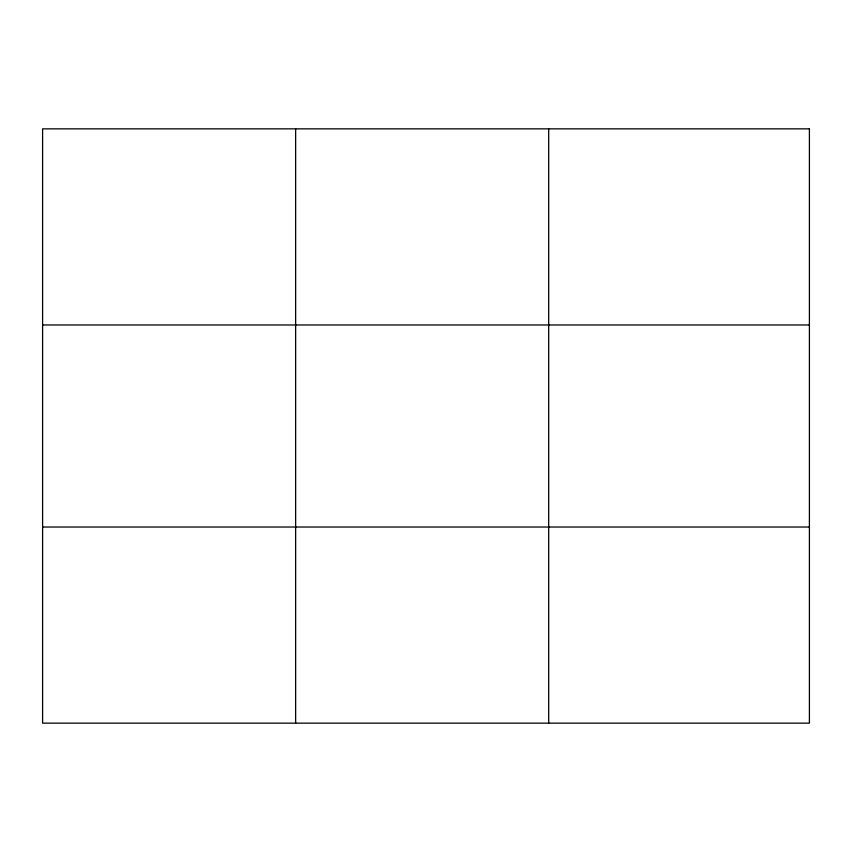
<?xml version="1.0" encoding="UTF-8"?>
<svg xmlns="http://www.w3.org/2000/svg" width="852" height="852" viewBox="0 0 852 852"><rect width="100%" height="100%" fill="white"/><g stroke="black" fill="none" stroke-linecap="round" stroke-linejoin="round"><path stroke-width="1.28" d="M295.644 723.146L295.644 128.854M548.688 723.146L548.688 128.854M42.6 324.974L809.4 324.974M42.6 527.026L809.4 527.026M809.4 128.854L809.4 723.146L42.6 723.146L42.6 128.854L809.4 128.854"/></g></svg>
